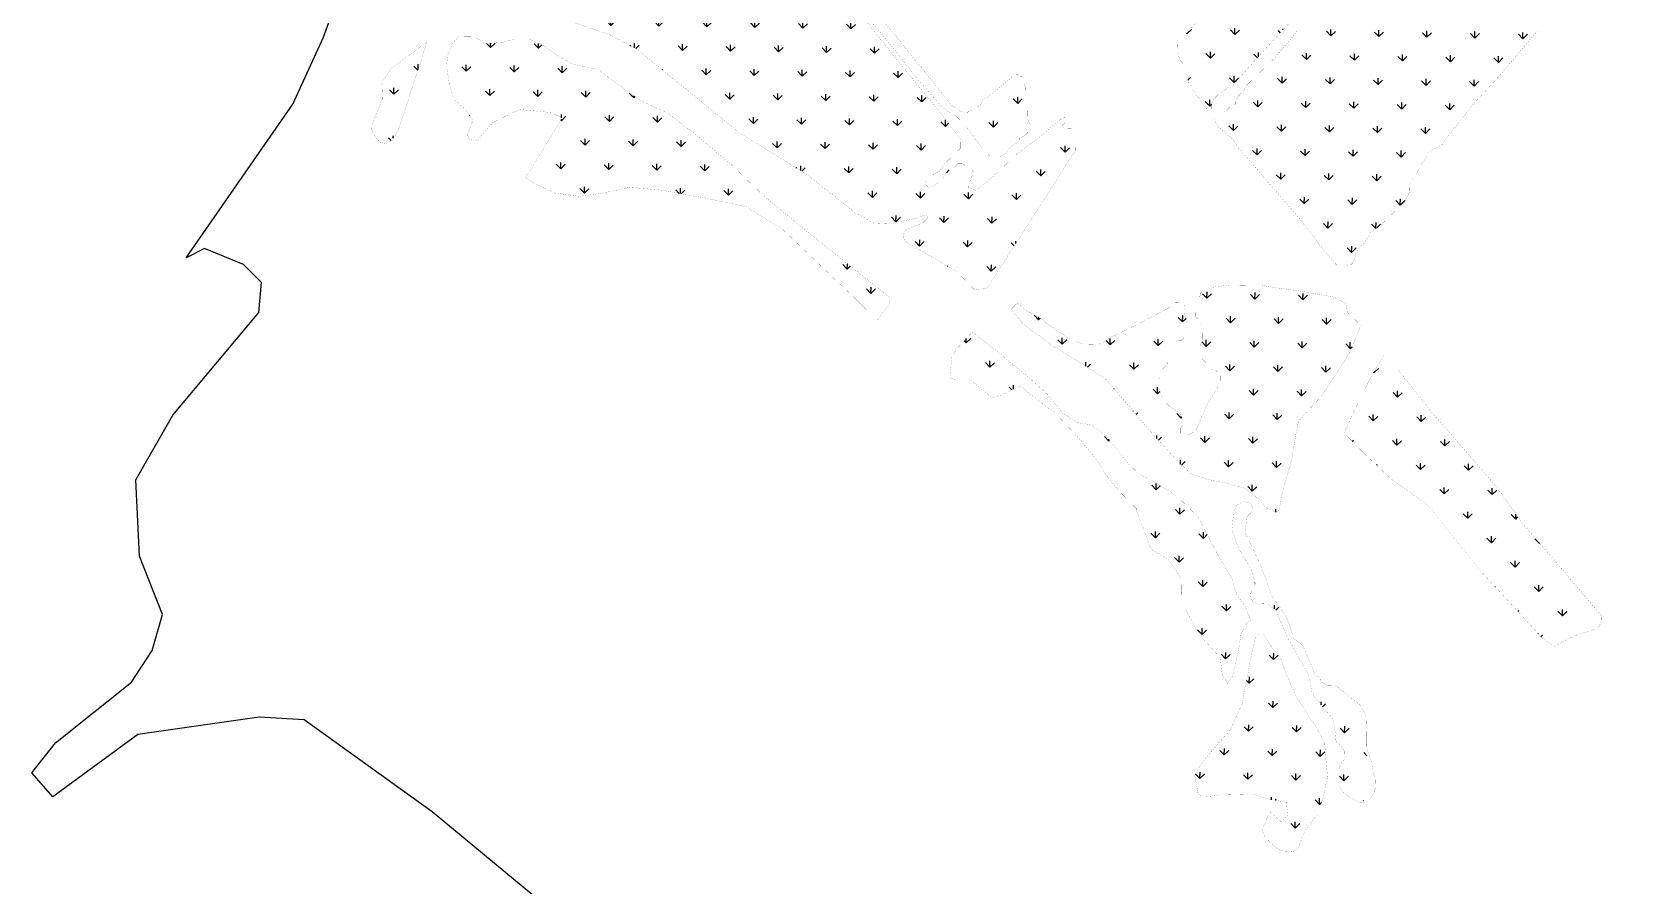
# Model space of a CAD drawing. Header units: metres. Extents: x 266580 to 276210, y 2111090 to 2136109.
# Drawn here: x 268683 to 271065, y 2117250 to 2118526 of the extents above; entities that cross this region are included whole.
import ezdxf

# ---------------------------------------------------------------- set-up
doc = ezdxf.new("R2010")
doc.units = ezdxf.units.M
doc.layers.add('MANGROOVES', color=112, linetype='Continuous')
doc.layers.add('village', color=3, linetype='Continuous')

msp = doc.modelspace()

# ---------------------------------------------------------------- hatches: boundary and pattern name
at = {"layer": 'MANGROOVES'}
h = msp.add_hatch(dxfattribs=at)
h.set_pattern_fill('GRASS', color=256, scale=2, angle=-0.837602)
h.paths.add_polyline_path([(270640.6, 2118173.3), (270640.6, 2118177.3), (270636.6, 2118177.3), (270632.7, 2118181.4), (270609.2, 2118209.6), (270581.9, 2118245.8), (270519.2, 2118318.4), (270487.9, 2118354.7), (270480.1, 2118366.8), (270460.4, 2118383), (270452.7, 2118395.1), (270452.7, 2118399.1), (270452.8, 2118403), (270452.8, 2118407), (270456.8, 2118407), (270460.8, 2118406.9), (270464.8, 2118406.9), (270468.8, 2118406.8), (270476.8, 2118414.6), (270484.9, 2118418.5), (270484.9, 2118422.5), (270489, 2118430.4), (270497.1, 2118438.2), (270501.2, 2118446.1), (270509.3, 2118454), (270541.6, 2118485.4), (270561.8, 2118509), (270578.1, 2118528.7), (270594.2, 2118544.4), (270618.5, 2118571.9), (270630.6, 2118579.7), (270646.7, 2118595.4), (270658.9, 2118611.1), (270675.1, 2118630.8), (270695.3, 2118646.4), (270719.5, 2118670), (270727.7, 2118685.8), (270731.7, 2118689.7), (270735.8, 2118693.6), (270747.9, 2118709.4), (270756.1, 2118721.2), (270764.2, 2118729), (270768.1, 2118729), (270772.1, 2118728.9), (270780.1, 2118728.8), (270787.9, 2118720.7), (270811.5, 2118700.5), (270839, 2118676.2), (270858.7, 2118656), (270870.4, 2118639.9), (270874.3, 2118639.8), (270878.3, 2118639.8), (270882.4, 2118643.7), (270882.4, 2118645.7), (270882.4, 2118647.7), (270886.5, 2118651.6), (270886.6, 2118659.6), (270882.7, 2118663.6), (270874.8, 2118667.7), (270831.5, 2118704.2), (270804, 2118728.5), (270788.2, 2118740.6), (270784.3, 2118744.7), (270784.4, 2118748.7), (270784.4, 2118752.6), (270784.5, 2118756.6), (270784.5, 2118760.6), (270784.6, 2118764.6), (270788.6, 2118768.5), (270784.7, 2118772.6), (270780.6, 2118764.6), (270776.6, 2118764.7), (270772.6, 2118764.8), (270768.7, 2118768.8), (270764.7, 2118768.9), (270760.8, 2118772.9), (270752.9, 2118773), (270748.9, 2118773.1), (270744.8, 2118769.2), (270740.7, 2118761.3), (270740.6, 2118753.3), (270744.2, 2118729.3), (270740.2, 2118725.4), (270732.1, 2118717.6), (270716, 2118701.9), (270707.8, 2118690), (270691.6, 2118670.4), (270691.5, 2118662.4), (270687.5, 2118662.5), (270683.4, 2118654.6), (270643.1, 2118619.3), (270606.7, 2118584), (270566.3, 2118540.8), (270533.9, 2118505.4), (270505.6, 2118474), (270477.2, 2118442.5), (270473.3, 2118442.6), (270461.2, 2118434.8), (270457.2, 2118430.9), (270453.1, 2118426.9), (270449, 2118419), (270449, 2118415), (270448.9, 2118411.1), (270444.9, 2118411.1), (270441, 2118411.2), (270433.2, 2118423.2), (270421.5, 2118439.3), (270417.6, 2118447.4), (270413.7, 2118451.4), (270413.7, 2118455.4), (270417.8, 2118463.3), (270417.9, 2118467.3), (270406.1, 2118479.4), (270402.2, 2118483.4), (270398.4, 2118495.4), (270398.4, 2118499.4), (270398.5, 2118503.4), (270398.6, 2118507.4), (270402.6, 2118511.3), (270406.6, 2118515.2), (270410.7, 2118519.2), (270410.7, 2118523.1), (270439.1, 2118554.6), (270447.1, 2118562.4), (270455.3, 2118574.3), (270455.3, 2118578.2), (270455.5, 2118586.2), (270459.6, 2118594.1), (270459.7, 2118602.1), (270459.7, 2118606.1), (270463.8, 2118610), (270479.8, 2118617.7), (270483.8, 2118621.6), (270483.9, 2118625.6), (270484.1, 2118637.6), (270480.3, 2118649.6), (270476.5, 2118661.6), (270472.5, 2118665.6), (270464.6, 2118665.7), (270440.8, 2118670.1), (270428.8, 2118666.2), (270388.7, 2118646.9), (270380.6, 2118643.1), (270360.5, 2118627.4), (270356.4, 2118619.5), (270336, 2118584), (270335.9, 2118580), (270331.9, 2118576.1), (270327.9, 2118576.1), (270323.9, 2118576.2), (270320, 2118580.2), (270312.1, 2118584.3), (270304.2, 2118588.4), (270296.4, 2118600.5), (270288.5, 2118608.6), (270280.6, 2118612.7), (270257.1, 2118636.9), (270210.1, 2118693.3), (270116.2, 2118806.2), (270053.7, 2118886.8), (270041.9, 2118898.9), (270037.9, 2118899), (270033.9, 2118895), (270038, 2118902.9), (270034.1, 2118911), (270022.4, 2118923.1), (269998.9, 2118955.3), (269955.9, 2119003.7), (269936.3, 2119027.9), (269912.8, 2119056.1), (269904.9, 2119060.2), (269897, 2119060.3), (269893, 2119060.4), (269876.9, 2119052.7), (269828.5, 2119009.6), (269804.4, 2118994), (269796.4, 2118990.1), (269792.3, 2118982.2), (269792.2, 2118974.2), (269792, 2118966.3), (269796, 2118962.2), (269799.9, 2118958.2), (269807.7, 2118950.1), (269819.5, 2118938), (269823.4, 2118930), (269827.3, 2118925.9), (269831.3, 2118925.9), (269835.3, 2118929.8), (269839.4, 2118933.7), (269843.3, 2118933.7), (269855.5, 2118949.4), (269863.5, 2118949.3), (269871.4, 2118949.2), (269875.5, 2118953.1), (269875.5, 2118957.1), (269871.6, 2118961.1), (269863.6, 2118961.3), (269859.7, 2118961.3), (269855.6, 2118957.4), (269851.6, 2118957.4), (269843.7, 2118957.6), (269839.6, 2118953.6), (269835.7, 2118953.7), (269831.7, 2118953.8), (269827.7, 2118953.8), (269823.8, 2118957.9), (269815.9, 2118962), (269812, 2118966), (269812, 2118970), (269808, 2118970), (269808.1, 2118974), (269812.1, 2118977.9), (269824.2, 2118985.7), (269836.3, 2118997.5), (269844.4, 2119005.3), (269868.6, 2119028.9), (269884.8, 2119044.6), (269892.8, 2119048.4), (269896.8, 2119048.4), (269900.8, 2119052.3), (269904.7, 2119048.3), (269908.7, 2119048.2), (269912.6, 2119044.2), (269924.5, 2119036), (269932.3, 2119024), (269944, 2119011.9), (269944, 2119007.9), (269943.9, 2119003.9), (269927.8, 2118988.2), (269903.6, 2118968.6), (269875.3, 2118941.2), (269851.1, 2118921.6), (269839.1, 2118913.8), (269826.9, 2118902.1), (269814.8, 2118890.3), (269806.7, 2118882.4), (269802.7, 2118878.5), (269798.7, 2118878.6), (269794.7, 2118874.6), (269790.7, 2118874.7), (269786.7, 2118874.8), (269782.7, 2118870.8), (269782.6, 2118866.9), (269782.6, 2118862.9), (269778.5, 2118859), (269750.4, 2118839.5), (269742.3, 2118831.6), (269734.3, 2118827.7), (269734.2, 2118823.8), (269738.1, 2118815.7), (269753.7, 2118795.6), (269820.2, 2118711), (269890.6, 2118626.3), (269949.3, 2118553.8), (270007.9, 2118481.2), (270047.1, 2118432.9), (270058.8, 2118416.8), (270066.7, 2118412.7), (270070.6, 2118408.6), (270078.5, 2118404.5), (270082.5, 2118404.5), (270086.5, 2118408.4), (270090.5, 2118408.3), (270094.5, 2118412.3), (270102.6, 2118416.1), (270106.7, 2118424), (270122.8, 2118435.7), (270151, 2118459.2), (270155, 2118463.2), (270159, 2118463.1), (270162.9, 2118459.1), (270166.9, 2118459), (270166.8, 2118451), (270170.6, 2118443), (270170.6, 2118439), (270174.5, 2118435), (270174.3, 2118423), (270174.3, 2118419.1), (270174.2, 2118411.1), (270174.1, 2118407.1), (270174, 2118399.2), (270173.9, 2118395.2), (270177.8, 2118387.2), (270177.7, 2118383.2), (270173.7, 2118379.2), (270173.6, 2118375.3), (270169.6, 2118371.3), (270161.6, 2118367.5), (270161.5, 2118363.5), (270145.4, 2118351.8), (270145.4, 2118347.8), (270133.3, 2118340), (270129.3, 2118340.1), (270125.3, 2118340.1), (270117.4, 2118340.2), (270113.5, 2118344.3), (270105.6, 2118352.4), (270082.2, 2118384.6), (270074.3, 2118392.6), (270070.4, 2118396.7), (270066.5, 2118400.7), (270058.6, 2118404.8), (270046.8, 2118413), (270007.6, 2118457.3), (269976.3, 2118497.6), (269952.8, 2118525.8), (269902, 2118586.3), (269866.8, 2118630.7), (269816, 2118695.1), (269772.9, 2118743.5), (269745.5, 2118779.8), (269725.9, 2118800), (269722, 2118808), (269722.1, 2118812), (269722.2, 2118816), (269722.2, 2118819.9), (269718.2, 2118820), (269710.3, 2118824.1), (269702.5, 2118832.2), (269683, 2118860.3), (269674.9, 2118852.5), (269678.9, 2118852.4), (269694.5, 2118832.3), (269698.4, 2118824.3), (269706.2, 2118816.2), (269714, 2118800.2), (269749.2, 2118759.8), (269780.5, 2118719.5), (269827.5, 2118667.1), (269878.4, 2118606.6), (269929.3, 2118546.1), (269964.4, 2118501.8), (270003.6, 2118453.4), (270046.6, 2118401), (270062.2, 2118380.9), (270073.9, 2118364.8), (270073.8, 2118356.8), (270073.8, 2118352.8), (270069.7, 2118348.9), (270065.7, 2118345), (270049.5, 2118329.3), (270041.4, 2118317.5), (270033.4, 2118313.6), (270025.3, 2118305.7), (270021.2, 2118301.8), (270021.2, 2118297.8), (270025.1, 2118293.8), (270029.1, 2118293.7), (270041.2, 2118301.5), (270045.2, 2118305.5), (270053.3, 2118317.3), (270057.4, 2118321.2), (270065.4, 2118325.1), (270069.4, 2118329), (270077.4, 2118328.9), (270081.3, 2118324.8), (270085.3, 2118324.8), (270089.2, 2118320.7), (270093.1, 2118316.7), (270093.1, 2118312.7), (270089, 2118308.8), (270089, 2118304.8), (270084.9, 2118300.9), (270084.8, 2118292.9), (270088.8, 2118292.9), (270096.7, 2118288.8), (270100.8, 2118292.7), (270129, 2118316.2), (270157.2, 2118343.6), (270189.4, 2118367.1), (270221.7, 2118394.5), (270225.7, 2118398.4), (270229.7, 2118398.3), (270229.7, 2118394.4), (270229.6, 2118390.4), (270225.6, 2118386.5), (270229.5, 2118386.4), (270233.5, 2118382.4), (270237.5, 2118382.3), (270241.4, 2118382.2), (270245.4, 2118382.2), (270249.3, 2118378.1), (270249.3, 2118374.2), (270249.2, 2118370.2), (270249.1, 2118362.2), (270245.1, 2118358.3), (270245, 2118354.3), (270244.9, 2118350.3), (270244.9, 2118348.3), (270113.6, 2118143.7), (270094.6, 2118140.1), (270068, 2118167.6), (270032.5, 2118188.6), (269989.5, 2118213.5), (269987.7, 2118222.5), (269990.8, 2118229.5), (270003.6, 2118235.2), (270016.3, 2118240.2), (270024.6, 2118248.4), (270021.7, 2118253.1), (270009.4, 2118248.1), (269994.5, 2118244.5), (269980.5, 2118242.7), (269968.6, 2118238.9), (269943.8, 2118240.1), (269916.7, 2118255.1), (269842.2, 2118313.9), (269744.3, 2118374.1), (269588.7, 2118500.6), (269544.9, 2118523.6), (269473.5, 2118546.8), (269433.4, 2118590.7), (269421.6, 2118631.3), (269401, 2118666.9), (269358.8, 2118705.5), (269320.3, 2118723), (269277.6, 2118727), (269244.8, 2118711.9), (269228.9, 2118690.4), (269214.9, 2118663.5), (269194, 2118657.7), (269195, 2118692.4), (269217.7, 2118735.2), (269242.8, 2118777.2), (269264.7, 2118803.5), (269301.4, 2118830), (269333.9, 2118869.9), (269357.2, 2118893.3), (269380.7, 2118914), (269408.5, 2118950.1), (269420.4, 2118969.6), (269435.9, 2118985.2), (269464.3, 2119012.1), (269492.3, 2119044.2), (269555.3, 2119093.8), (269608.6, 2119122.2), (269634.8, 2119134.1), (269739.3, 2119170.2), (269781, 2119167.5), (269826.7, 2119163.8), (269851.4, 2119176.2), (269882.8, 2119180), (269906.8, 2119172), (269947.8, 2119173.9), (269979.3, 2119182.8), (270014.8, 2119206.4), (270032.2, 2119234.9), (270057.9, 2119256.1), (270091.2, 2119279.3), (270127.1, 2119299.5), (270152.9, 2119300.4), (270176.5, 2119292.8), (270186.8, 2119276.2), (270193.3, 2119258.3), (270202.8, 2119239.1), (270228.7, 2119212.9), (270241.4, 2119186.1), (270250.6, 2119152.9), (270256, 2119113.1), (270279.2, 2119051), (270289.5, 2119034.4), (270298.4, 2119033.8), (270299.4, 2119047.8), (270295.9, 2119063.1), (270283.9, 2119082.7), (270274.2, 2119112.4), (270265.3, 2119143.4), (270261.9, 2119171), (270238.4, 2119219.6), (270210.8, 2119264.9), (270190.1, 2119297.7), (270156.9, 2119315.1), (270117.5, 2119312.7), (270093.3, 2119303.4), (270070.7, 2119290.6), (270035.3, 2119261.4), (270001.1, 2119240), (269941.9, 2119201), (269908.4, 2119195.6), (269867.1, 2119208.5), (269837.6, 2119217.4), (269799.1, 2119215.4), (269759.2, 2119211.7), (269737.1, 2119199.4), (269712.3, 2119185.4), (269697.1, 2119188.5), (269687.9, 2119207.7), (269694.3, 2119232.5), (269696.2, 2119236.4), (269703.8, 2119243.2), (269723.7, 2119259.3), (269749.5, 2119276.6), (269777.8, 2119297.6), (269817.4, 2119315.8), (269864.3, 2119328.4), (269907, 2119348.1), (269953.4, 2119378.4), (269995.4, 2119430.6), (270014.3, 2119466.7), (270039.4, 2119504.2), (270049.1, 2119519.8), (270082.5, 2119546.7), (270104, 2119597.5), (270114.1, 2119609.1), (270137.1, 2119641.9), (270161.3, 2119669.9), (270188.4, 2119687.9), (270215.9, 2119712.1), (270236.6, 2119738.3), (270255.5, 2119769.2), (270272.6, 2119785.9), (270298.1, 2119803), (270334.8, 2119817), (270360.8, 2119821.6), (270395.5, 2119822.9), (270471, 2119804.5), (270512.9, 2119788.1), (270532.4, 2119775.1), (270550.6, 2119752.9), (270563.8, 2119730.7), (270577.3, 2119718.2), (270598.2, 2119711.4), (270616.9, 2119697.9), (270636.5, 2119680.9), (270653, 2119638.5), (270662.4, 2119594.9), (270673.2, 2119516.6), (270685.4, 2119483.5), (270688.9, 2119452.3), (270694.1, 2119418.9), (270703.6, 2119373), (270700.4, 2119337), (270700.2, 2119292.7), (270707.7, 2119267.1), (270714.9, 2119214.2), (270714.9, 2119187.9), (270721.4, 2119122.8), (270727, 2119083.2), (270764.5, 2118971.5), (270784.9, 2118926.4), (270820.8, 2118860.5), (270856.7, 2118817.7), (270899.2, 2118785.9), (270933.9, 2118756.9), (270971.8, 2118737), (270985.9, 2118731.3), (271031.7, 2118723.1), (271061.7, 2118716.2), (271065.1, 2118695.7), (271043.8, 2118678.6), (271015, 2118654.9), (270985.3, 2118632.4), (270972.1, 2118622.5), (270969.7, 2118622.5), (270965.6, 2118618.6), (270961.6, 2118618.6), (270961.6, 2118614.6), (270961.2, 2118614.3), (270956.5, 2118610.7), (270953.6, 2118610.8), (270949.5, 2118606.9), (270945.5, 2118602.9), (270941.5, 2118603), (270941.4, 2118599.4), (270934.3, 2118594), (270941.3, 2118587.1), (270941.2, 2118583.1), (270945.1, 2118575.1), (270947, 2118573), (270956.8, 2118558.6), (270956.7, 2118555), (270936.4, 2118527.4), (270879.7, 2118460.5), (270843.3, 2118421.2), (270802.7, 2118370.1), (270794.6, 2118358.2), (270774.5, 2118346.6), (270770.4, 2118338.7), (270762.3, 2118326.8), (270754.1, 2118311), (270750, 2118307.1), (270745.9, 2118299.2), (270745.9, 2118295.2), (270745.7, 2118287.3), (270741.7, 2118279.3), (270737.6, 2118271.4), (270705.2, 2118240.1), (270685.1, 2118224.4), (270685, 2118220.4), (270664.8, 2118196.8), (270664.7, 2118192.9), (270660.6, 2118181), (270656.5, 2118177), (270652.6, 2118177.1), (270648.5, 2118173.2)])
h = msp.add_hatch(dxfattribs=at)
h.set_pattern_fill('GRASS', color=256, scale=2, angle=-0.837602)
h.paths.add_polyline_path([(269222.1, 2118364.5), (269219.1, 2118362.5), (269211.5, 2118359.8), (269209.3, 2118360.1), (269205, 2118361), (269201.5, 2118364.6), (269194.4, 2118373.7), (269192.2, 2118379.8), (269192.5, 2118386.4), (269198.4, 2118402.8), (269208.3, 2118426.1), (269207.3, 2118448.4), (269208.9, 2118453.4), (269220.7, 2118471.4), (269274.9, 2118511.2), (269232.1, 2118379.6), (269225.9, 2118369.7)])
h = msp.add_hatch(dxfattribs=at)
h.set_pattern_fill('GRASS', color=256, scale=2, angle=-0.837602)
h.paths.add_polyline_path([(269950.2, 2118096.2), (269947.7, 2118095.3), (269916.4, 2118126.9), (269865.2, 2118175.6), (269807.5, 2118230.6), (269753.2, 2118264.6), (269687.9, 2118278.5), (269624.3, 2118289.8), (269579.1, 2118293.9), (269532.6, 2118284.3), (269502.9, 2118280.4), (269466.2, 2118285.3), (269436.9, 2118299.1), (269422.8, 2118308.6), (269446.5, 2118347.2), (269477.1, 2118397.4), (269461.3, 2118405.6), (269413.6, 2118410.3), (269373.5, 2118390.9), (269350.1, 2118363.3), (269338.3, 2118365.4), (269335.3, 2118372.4), (269343.4, 2118394), (269332.7, 2118409.9), (269314.5, 2118425.9), (269307.8, 2118452.2), (269304.1, 2118475.8), (269305.9, 2118491.6), (269312.6, 2118508.4), (269321.6, 2118519.1), (269344.9, 2118518.8), (269363.8, 2118509), (269387.7, 2118510.5), (269407.3, 2118515.8), (269427.9, 2118515.5), (269449.5, 2118505.6), (269472.6, 2118489.2), (269493.6, 2118477.9), (269531.3, 2118470.1), (269565, 2118444.4), (269596, 2118422.8), (269635.1, 2118404.8), (269673.5, 2118375.6), (269730.8, 2118327.3), (269779.1, 2118280.8), (269844.1, 2118227.2), (269880.6, 2118198.3), (269928, 2118160.4), (269967, 2118129.4), (269967.5, 2118126.4), (269966.1, 2118118.3), (269955.3, 2118104.3)])
h = msp.add_hatch(dxfattribs=at)
h.set_pattern_fill('GRASS', color=256, scale=2, angle=-0.837602)
h.paths.add_polyline_path([(270545.8, 2117808), (270528.9, 2117815.5), (270519.5, 2117828), (270498.2, 2117843.9), (270472.1, 2117851.1), (270441.5, 2117857.5), (270417.7, 2117866.1), (270399.6, 2117882.5), (270356.7, 2117929.8), (270290.4, 2118007.5), (270256.8, 2118029), (270212.7, 2118055.8), (270166.8, 2118089.5), (270149.7, 2118112.2), (270158, 2118120.6), (270173.7, 2118108.4), (270189.5, 2118100.2), (270217.1, 2118079.9), (270236.8, 2118067.7), (270240.8, 2118063.6), (270244.7, 2118063.6), (270256.6, 2118059.4), (270260.6, 2118059.4), (270268.6, 2118059.3), (270276.5, 2118059.1), (270280.5, 2118059.1), (270288.5, 2118062.9), (270300.6, 2118070.7), (270332.7, 2118086.2), (270384.8, 2118113.3), (270388.9, 2118117.2), (270392.9, 2118121.2), (270396.9, 2118121.1), (270400.9, 2118121), (270404.9, 2118121), (270408.8, 2118116.9), (270408.7, 2118113), (270408.6, 2118105), (270412.4, 2118093), (270412.3, 2118085), (270412.2, 2118081.1), (270412.1, 2118073.1), (270408.1, 2118069.2), (270404, 2118065.2), (270400.1, 2118065.3), (270392, 2118061.4), (270388, 2118057.5), (270384, 2118053.6), (270383.8, 2118045.6), (270383.7, 2118037.7), (270383.7, 2118033.7), (270383.6, 2118029.7), (270379.6, 2118025.8), (270375.5, 2118021.8), (270375.5, 2118017.9), (270371.4, 2118013.9), (270371.4, 2118010), (270367.3, 2118002.1), (270367.2, 2117998.1), (270371.1, 2117990.1), (270374.9, 2117978), (270382.7, 2117970), (270386.7, 2117965.9), (270398.5, 2117957.8), (270402.4, 2117953.8), (270406.3, 2117945.7), (270406.2, 2117937.8), (270402.1, 2117933.8), (270402, 2117925.9), (270398, 2117922), (270401.9, 2117921.9), (270409.9, 2117921.8), (270417.9, 2117925.6), (270425.9, 2117929.5), (270430.1, 2117941.4), (270442.5, 2117969.1), (270454.7, 2117988.8), (270458.8, 2117996.7), (270458.8, 2118000.7), (270462.9, 2118004.6), (270462.9, 2118008.6), (270463, 2118012.6), (270459.1, 2118016.6), (270455.2, 2118020.7), (270451.2, 2118020.7), (270435.5, 2118036.9), (270431.6, 2118040.9), (270431.6, 2118044.9), (270431.7, 2118052.9), (270431.8, 2118056.9), (270435.9, 2118064.8), (270436, 2118072.7), (270436.1, 2118080.7), (270436.2, 2118084.7), (270432.3, 2118088.7), (270428.4, 2118096.7), (270424.5, 2118100.8), (270424.6, 2118108.7), (270424.6, 2118112.7), (270424.7, 2118116.7), (270428.7, 2118120.6), (270428.8, 2118124.6), (270428.9, 2118128.6), (270432.9, 2118132.5), (270433, 2118136.5), (270437, 2118140.4), (270441, 2118144.4), (270449, 2118144.2), (270476.9, 2118147.8), (270496.8, 2118147.5), (270524.7, 2118147.1), (270552.5, 2118142.7), (270584.3, 2118138.3), (270632, 2118129.6), (270647.8, 2118121.4), (270650.6, 2118119.5), (270652.2, 2118106.9), (270672.3, 2118087.6), (270655.4, 2118046), (270614, 2117981.8), (270590.6, 2117957.1), (270579, 2117943.5), (270575.3, 2117925.3), (270569.1, 2117886.8), (270555.6, 2117840), (270552.5, 2117822.9), (270549.6, 2117810.2)])
h = msp.add_hatch(dxfattribs=at)
h.set_pattern_fill('GRASS', color=256, scale=2, angle=-0.837602)
h.paths.add_polyline_path([(270473.2, 2117551.6), (270469.7, 2117557.9), (270465, 2117564.8), (270462.1, 2117590.5), (270438.3, 2117616.2), (270425, 2117635.2), (270412.3, 2117658.3), (270403.7, 2117675.4), (270403.4, 2117709.7), (270383.7, 2117738.3), (270361.4, 2117750.8), (270356.9, 2117756.6), (270349.1, 2117778.2), (270335.1, 2117814.6), (270309.4, 2117841), (270290.7, 2117864), (270276.1, 2117888), (270244.5, 2117925.3), (270215.5, 2117955.4), (270162.5, 2117996.4), (270132.9, 2117982.6), (270120.7, 2117979.5), (270120.3, 2117979.7), (270113.9, 2117985), (270087.2, 2118006.5), (270065.7, 2118006.8), (270060.1, 2118007.6), (270058.8, 2118009.5), (270057.8, 2118015.8), (270060.4, 2118039.3), (270066.6, 2118051.3), (270091.1, 2118077.3), (270122.7, 2118052.8), (270177.3, 2118007.9), (270203.3, 2117984.3), (270227, 2117955), (270249.1, 2117941.7), (270269.6, 2117938.7), (270290.8, 2117922.8), (270326.3, 2117878.5), (270339.9, 2117865.4), (270361.2, 2117854.4), (270395.2, 2117833.4), (270428.7, 2117801.2), (270460.4, 2117740.5), (270478.7, 2117710.6), (270487.3, 2117682.8), (270499.1, 2117668.8), (270507.4, 2117645.6), (270501.4, 2117641.7), (270493.2, 2117625.9), (270488.8, 2117598), (270480.3, 2117562.3)])
h = msp.add_hatch(dxfattribs=at)
h.set_pattern_fill('GRASS', color=256, scale=2, angle=-0.837602)
h.paths.add_polyline_path([(270852, 2117719.6), (270772.9, 2117818.4), (270717.2, 2117858.2), (270677.3, 2117895.8), (270647.4, 2117926.5), (270657.2, 2117948), (270669.2, 2117973.3), (270686.5, 2118008), (270706.7, 2118042.3), (270727, 2118022.1), (270773, 2117964.2), (270822.5, 2117907.1), (270874.9, 2117846.7), (270914.5, 2117790.9), (270962.2, 2117736.3), (271015.2, 2117673.5), (271032.4, 2117653.6), (271033.2, 2117651.4), (271033.1, 2117647), (271030.8, 2117640.9), (271028.8, 2117637), (271026.2, 2117635.1), (271014.9, 2117629.8), (270998.2, 2117625.7), (270981.6, 2117617.9), (270964.2, 2117608.1), (270961.4, 2117607.4), (270945.2, 2117618.6), (270923.2, 2117642.6)])
h = msp.add_hatch(dxfattribs=at)
h.set_pattern_fill('GRASS', color=256, scale=2, angle=-0.837602)
h.paths.add_polyline_path([(270633.6, 2117483.5), (270635.3, 2117465.2), (270642.8, 2117458.6), (270648, 2117450.3), (270648.2, 2117438.5), (270642.1, 2117431.5), (270639.8, 2117424.4), (270639.9, 2117411.5), (270639.9, 2117397.9), (270648, 2117387.4), (270668.6, 2117374.2), (270674, 2117373.7), (270676.7, 2117376.3), (270680.7, 2117380.2), (270684.8, 2117384.1), (270688.9, 2117392), (270693, 2117399.9), (270693.1, 2117407.9), (270693.8, 2117408.6), (270693.8, 2117409.6), (270690.7, 2117420.1), (270690.1, 2117423.4), (270689.3, 2117423.9), (270685.3, 2117423.9), (270677.4, 2117428), (270673.5, 2117432.1), (270677.6, 2117440), (270681.7, 2117443.9), (270681.7, 2117447.9), (270678, 2117463.8), (270678, 2117467.8), (270678.1, 2117471.8), (270678.1, 2117475.8), (270678.3, 2117483.8), (270680.6, 2117488.3), (270680.2, 2117500.4), (270676.4, 2117510.7), (270670.8, 2117520.2), (270655.5, 2117532.1), (270639.5, 2117545), (270635.4, 2117548.1), (270623.5, 2117548.3), (270615.5, 2117552.4), (270611.6, 2117556.4), (270611.7, 2117560.4), (270605, 2117563.4), (270592.2, 2117593.5), (270587.3, 2117604.3), (270584.5, 2117608.6), (270583.5, 2117610.6), (270571.8, 2117619.4), (270562.3, 2117648.4), (270554.7, 2117660.9), (270539.9, 2117680.9), (270537.1, 2117688.9), (270533.9, 2117689), (270526, 2117689.1), (270526.1, 2117697.1), (270530.1, 2117701), (270530.2, 2117705), (270530.2, 2117708.2), (270525.1, 2117721.5), (270520.6, 2117732.4), (270511, 2117753), (270503.2, 2117769.1), (270499.4, 2117777.1), (270499.4, 2117781.1), (270499.5, 2117789), (270499.6, 2117793), (270499.7, 2117801), (270501.7, 2117801), (270512.3, 2117811.3), (270507.2, 2117821), (270496.1, 2117824.4), (270486.5, 2117817.7), (270482.3, 2117808.6), (270479.5, 2117781.7), (270490.5, 2117751.7), (270499.9, 2117736.9), (270510.6, 2117717.6), (270514.3, 2117700.3), (270507.9, 2117687.1), (270507.3, 2117681.2), (270511.1, 2117673.2), (270519, 2117671.7), (270531.6, 2117671.2), (270545, 2117662), (270562, 2117622), (270576, 2117596.7), (270593.3, 2117566.5), (270596.8, 2117554), (270598.6, 2117541.3), (270602.7, 2117532.5), (270620.4, 2117510.8), (270630.4, 2117499.6)])
h = msp.add_hatch(dxfattribs=at)
h.set_pattern_fill('GRASS', color=256, scale=2, angle=-0.837602)
h.paths.add_polyline_path([(270618.5, 2117462.2), (270606.8, 2117484.3), (270575.5, 2117532.4), (270563, 2117560.9), (270552.2, 2117589.7), (270534.3, 2117613), (270526.7, 2117625.7), (270519.1, 2117625.8), (270514.5, 2117620.8), (270507, 2117586.1), (270502.4, 2117560.6), (270498.5, 2117543.8), (270495.1, 2117522), (270476.6, 2117481.7), (270460.5, 2117463.7), (270439.2, 2117438.6), (270438.2, 2117437.4), (270423.9, 2117415.4), (270428.9, 2117386.2), (270433.9, 2117383.2), (270441.9, 2117382.8), (270453.7, 2117383.8), (270463.2, 2117385.4), (270509.6, 2117386.7), (270537.3, 2117378.3), (270561.1, 2117374.2), (270563, 2117355.9), (270553.6, 2117344.7), (270536.6, 2117359.9), (270529.7, 2117345.5), (270524.7, 2117331.9), (270528.7, 2117323), (270538.8, 2117312.1), (270547.7, 2117305), (270554.7, 2117302.1), (270559.9, 2117300.6), (270569, 2117300), (270570.5, 2117300.2), (270574.1, 2117301.9), (270575.6, 2117302.9), (270578.8, 2117307.2), (270589.5, 2117332.6), (270607.2, 2117354.4), (270615.9, 2117380.6), (270622.6, 2117412.5), (270619.7, 2117443.1)])

# ---------------------------------------------------------------- linework, layer by layer
at = {"layer": 'MANGROOVES', "const_width": 0.134, "flags": 128}
for points in [[(269902, 2118586.3), (269952.8, 2118525.8), (269976.3, 2118497.6), (270007.6, 2118457.3), (270046.8, 2118413), (270058.6, 2118404.8), (270066.5, 2118400.7), (270070.4, 2118396.7), (270074.3, 2118392.6), (270082.2, 2118384.6), (270105.6, 2118352.4), (270113.5, 2118344.3), (270117.4, 2118340.2), (270125.3, 2118340.1), (270129.3, 2118340.1), (270133.3, 2118340), (270145.4, 2118347.8), (270145.4, 2118351.8), (270161.5, 2118363.5), (270161.6, 2118367.5), (270169.6, 2118371.3), (270173.6, 2118375.3), (270173.7, 2118379.2), (270177.7, 2118383.2), (270177.8, 2118387.2), (270173.9, 2118395.2), (270174, 2118399.2), (270174.1, 2118407.1), (270174.2, 2118411.1), (270174.3, 2118419.1), (270174.3, 2118423), (270174.5, 2118435), (270170.6, 2118439), (270170.6, 2118443), (270166.8, 2118451), (270166.9, 2118459), (270162.9, 2118459.1), (270159, 2118463.1), (270155, 2118463.2), (270151, 2118459.2), (270122.8, 2118435.7), (270106.7, 2118424), (270102.6, 2118416.1), (270094.5, 2118412.3), (270090.5, 2118408.3), (270086.5, 2118408.4), (270082.5, 2118404.5), (270078.5, 2118404.5), (270070.6, 2118408.6), (270066.7, 2118412.7), (270058.8, 2118416.8), (270047.1, 2118432.9), (270007.9, 2118481.2), (269949.3, 2118553.8)], [(269949.3, 2118553.8), (270007.9, 2118481.2), (270047.1, 2118432.9), (270058.8, 2118416.8), (270066.7, 2118412.7), (270070.6, 2118408.6), (270078.5, 2118404.5), (270082.5, 2118404.5), (270086.5, 2118408.4), (270090.5, 2118408.3), (270094.5, 2118412.3), (270102.6, 2118416.1), (270106.7, 2118424), (270122.8, 2118435.7), (270151, 2118459.2), (270155, 2118463.2), (270159, 2118463.1), (270162.9, 2118459.1), (270166.9, 2118459), (270166.8, 2118451), (270170.6, 2118443), (270170.6, 2118439), (270174.5, 2118435), (270174.3, 2118423), (270174.3, 2118419.1), (270174.2, 2118411.1), (270174.1, 2118407.1), (270174, 2118399.2), (270173.9, 2118395.2), (270177.8, 2118387.2), (270177.7, 2118383.2), (270173.7, 2118379.2), (270173.6, 2118375.3), (270169.6, 2118371.3), (270161.6, 2118367.5), (270161.5, 2118363.5), (270145.4, 2118351.8), (270145.4, 2118347.8), (270133.3, 2118340), (270129.3, 2118340.1), (270125.3, 2118340.1), (270117.4, 2118340.2), (270113.5, 2118344.3), (270105.6, 2118352.4), (270082.2, 2118384.6), (270074.3, 2118392.6), (270070.4, 2118396.7), (270066.5, 2118400.7), (270058.6, 2118404.8), (270046.8, 2118413), (270007.6, 2118457.3), (269976.3, 2118497.6), (269952.8, 2118525.8), (269902, 2118586.3)], [(270439.1, 2118554.6), (270410.7, 2118523.1), (270410.7, 2118519.2), (270406.6, 2118515.2), (270402.6, 2118511.3), (270398.6, 2118507.4), (270398.5, 2118503.4), (270398.4, 2118499.4), (270398.4, 2118495.4), (270402.2, 2118483.4), (270406.1, 2118479.4), (270417.9, 2118467.3), (270417.8, 2118463.3), (270413.7, 2118455.4), (270413.7, 2118451.4), (270417.6, 2118447.4), (270421.5, 2118439.3), (270433.2, 2118423.2), (270441, 2118411.2), (270444.9, 2118411.1), (270448.9, 2118411.1), (270449, 2118415), (270449, 2118419), (270453.1, 2118426.9), (270457.2, 2118430.9), (270461.2, 2118434.8), (270473.3, 2118442.6), (270477.2, 2118442.5), (270505.6, 2118474), (270533.9, 2118505.4), (270566.3, 2118540.8)], [(270566.3, 2118540.8), (270533.9, 2118505.4), (270505.6, 2118474), (270477.2, 2118442.5), (270473.3, 2118442.6), (270461.2, 2118434.8), (270457.2, 2118430.9), (270453.1, 2118426.9), (270449, 2118419), (270449, 2118415), (270448.9, 2118411.1), (270444.9, 2118411.1), (270441, 2118411.2), (270433.2, 2118423.2), (270421.5, 2118439.3), (270417.6, 2118447.4), (270413.7, 2118451.4), (270413.7, 2118455.4), (270417.8, 2118463.3), (270417.9, 2118467.3), (270406.1, 2118479.4), (270402.2, 2118483.4), (270398.4, 2118495.4), (270398.4, 2118499.4), (270398.5, 2118503.4), (270398.6, 2118507.4), (270402.6, 2118511.3), (270406.6, 2118515.2), (270410.7, 2118519.2), (270410.7, 2118523.1), (270439.1, 2118554.6)], [(269473.5, 2118546.8), (269544.9, 2118523.6), (269588.7, 2118500.6), (269744.3, 2118374.1), (269842.2, 2118313.9), (269916.7, 2118255.1), (269943.8, 2118240.1), (269968.6, 2118238.9), (269980.5, 2118242.7), (269994.5, 2118244.5), (270009.4, 2118248.1), (270021.7, 2118253.1), (270024.6, 2118248.4), (270016.3, 2118240.2), (270003.6, 2118235.2), (269990.8, 2118229.5), (269987.7, 2118222.5), (269989.5, 2118213.5), (270032.5, 2118188.6), (270068, 2118167.6), (270094.6, 2118140.1), (270113.6, 2118143.7), (270244.9, 2118348.3), (270244.9, 2118350.3), (270245, 2118354.3), (270245.1, 2118358.3), (270249.1, 2118362.2), (270249.2, 2118370.2), (270249.3, 2118374.2), (270249.3, 2118378.1), (270245.4, 2118382.2), (270241.4, 2118382.2), (270237.5, 2118382.3), (270233.5, 2118382.4), (270229.5, 2118386.4), (270225.6, 2118386.5), (270229.6, 2118390.4), (270229.7, 2118394.4), (270229.7, 2118398.3), (270225.7, 2118398.4), (270221.7, 2118394.5), (270189.4, 2118367.1), (270157.2, 2118343.6), (270129, 2118316.2), (270100.8, 2118292.7), (270096.7, 2118288.8), (270088.8, 2118292.9), (270084.8, 2118292.9), (270084.9, 2118300.9), (270089, 2118304.8), (270089, 2118308.8), (270093.1, 2118312.7), (270093.1, 2118316.7), (270089.2, 2118320.7), (270085.3, 2118324.8), (270081.3, 2118324.8), (270077.4, 2118328.9), (270069.4, 2118329), (270065.4, 2118325.1), (270057.4, 2118321.2), (270053.3, 2118317.3), (270045.2, 2118305.5), (270041.2, 2118301.5), (270029.1, 2118293.7), (270025.1, 2118293.8), (270021.2, 2118297.8), (270021.2, 2118301.8), (270025.3, 2118305.7), (270033.4, 2118313.6), (270041.4, 2118317.5), (270049.5, 2118329.3), (270065.7, 2118345), (270069.7, 2118348.9), (270073.8, 2118352.8), (270073.8, 2118356.8), (270073.9, 2118364.8), (270062.2, 2118380.9), (270046.6, 2118401), (270003.6, 2118453.4), (269964.4, 2118501.8), (269929.3, 2118546.1)], [(269929.3, 2118546.1), (269964.4, 2118501.8), (270003.6, 2118453.4), (270046.6, 2118401), (270062.2, 2118380.9), (270073.9, 2118364.8), (270073.8, 2118356.8), (270073.8, 2118352.8), (270069.7, 2118348.9), (270065.7, 2118345), (270049.5, 2118329.3), (270041.4, 2118317.5), (270033.4, 2118313.6), (270025.3, 2118305.7), (270021.2, 2118301.8), (270021.2, 2118297.8), (270025.1, 2118293.8), (270029.1, 2118293.7), (270041.2, 2118301.5), (270045.2, 2118305.5), (270053.3, 2118317.3), (270057.4, 2118321.2), (270065.4, 2118325.1), (270069.4, 2118329), (270077.4, 2118328.9), (270081.3, 2118324.8), (270085.3, 2118324.8), (270089.2, 2118320.7), (270093.1, 2118316.7), (270093.1, 2118312.7), (270089, 2118308.8), (270089, 2118304.8), (270084.9, 2118300.9), (270084.8, 2118292.9), (270088.8, 2118292.9), (270096.7, 2118288.8), (270100.8, 2118292.7), (270129, 2118316.2), (270157.2, 2118343.6), (270189.4, 2118367.1), (270221.7, 2118394.5), (270225.7, 2118398.4), (270229.7, 2118398.3), (270229.7, 2118394.4), (270229.6, 2118390.4), (270225.6, 2118386.5), (270229.5, 2118386.4), (270233.5, 2118382.4), (270237.5, 2118382.3), (270241.4, 2118382.2), (270245.4, 2118382.2), (270249.3, 2118378.1), (270249.3, 2118374.2), (270249.2, 2118370.2), (270249.1, 2118362.2), (270245.1, 2118358.3), (270245, 2118354.3), (270244.9, 2118350.3), (270244.9, 2118348.3), (270113.6, 2118143.7), (270094.6, 2118140.1), (270068, 2118167.6), (270032.5, 2118188.6), (269989.5, 2118213.5), (269987.7, 2118222.5), (269990.8, 2118229.5), (270003.6, 2118235.2), (270016.3, 2118240.2), (270024.6, 2118248.4), (270021.7, 2118253.1), (270009.4, 2118248.1), (269994.5, 2118244.5), (269980.5, 2118242.7), (269968.6, 2118238.9), (269943.8, 2118240.1), (269916.7, 2118255.1), (269842.2, 2118313.9), (269744.3, 2118374.1), (269588.7, 2118500.6), (269544.9, 2118523.6), (269473.5, 2118546.8)], [(270936.4, 2118527.4), (270879.7, 2118460.5), (270843.3, 2118421.2), (270802.7, 2118370.1), (270794.6, 2118358.2), (270774.5, 2118346.6), (270770.4, 2118338.7), (270762.3, 2118326.8), (270754.1, 2118311), (270750, 2118307.1), (270745.9, 2118299.2), (270745.9, 2118295.2), (270745.7, 2118287.3), (270741.7, 2118279.3), (270737.6, 2118271.4), (270705.2, 2118240.1), (270685.1, 2118224.4), (270685, 2118220.4), (270664.8, 2118196.8), (270664.7, 2118192.9), (270660.6, 2118181), (270656.5, 2118177), (270652.6, 2118177.1), (270648.5, 2118173.2), (270640.6, 2118173.3), (270640.6, 2118177.3), (270636.6, 2118177.3), (270632.7, 2118181.4), (270609.2, 2118209.6), (270581.9, 2118245.8), (270519.2, 2118318.4), (270487.9, 2118354.7), (270480.1, 2118366.8), (270460.4, 2118383), (270452.7, 2118395.1), (270452.7, 2118399.1), (270452.8, 2118403), (270452.8, 2118407), (270456.8, 2118407), (270460.8, 2118406.9), (270464.8, 2118406.9), (270468.8, 2118406.8), (270476.8, 2118414.6), (270484.9, 2118418.5), (270484.9, 2118422.5), (270489, 2118430.4), (270497.1, 2118438.2), (270501.2, 2118446.1), (270509.3, 2118454), (270541.6, 2118485.4), (270561.8, 2118509), (270578.1, 2118528.7)], [(270507.2, 2117821), (270496.1, 2117824.4), (270486.5, 2117817.7), (270482.3, 2117808.6), (270479.5, 2117781.7), (270490.5, 2117751.7), (270499.9, 2117736.9), (270510.6, 2117717.6), (270514.3, 2117700.3), (270507.9, 2117687.1), (270507.3, 2117681.2), (270511.1, 2117673.2), (270519, 2117671.7), (270531.6, 2117671.2), (270545, 2117662), (270562, 2117622), (270576, 2117596.7), (270593.3, 2117566.5), (270596.8, 2117554), (270598.6, 2117541.3), (270602.7, 2117532.5), (270620.4, 2117510.8), (270630.4, 2117499.6), (270633.6, 2117483.5), (270635.3, 2117465.2), (270642.8, 2117458.6), (270648, 2117450.3), (270648.2, 2117438.5), (270642.1, 2117431.5), (270639.8, 2117424.4), (270639.9, 2117411.5), (270639.9, 2117397.9), (270648, 2117387.4), (270668.6, 2117374.2), (270668.6, 2117374.2), (270668.6, 2117374.2), (270680.2, 2117373), (270683, 2117374.5), (270685, 2117376.5), (270690.7, 2117385), (270692.9, 2117389.9), (270694.1, 2117396.1), (270693.8, 2117409.6), (270690.7, 2117420.1), (270687.5, 2117438.2), (270681, 2117456), (270680.9, 2117479.3), (270680.2, 2117500.4), (270676.4, 2117510.7), (270670.8, 2117520.2), (270655.5, 2117532.1), (270639.5, 2117545), (270635.4, 2117548.1), (270623.5, 2117548.3), (270615.5, 2117552.4), (270611.6, 2117556.4), (270611.7, 2117560.4), (270605, 2117563.4), (270592.2, 2117593.5), (270584.8, 2117609.7), (270571.8, 2117619.4), (270562.3, 2117648.4), (270554.7, 2117660.9), (270539.9, 2117680.9), (270531.3, 2117705.4), (270522.2, 2117728.9), (270511, 2117753), (270499.4, 2117777.1), (270501.7, 2117801), (270512.3, 2117811.3), (270507.2, 2117821)]]:
    msp.add_lwpolyline(points, dxfattribs=at)
for points in [[(269222.1, 2118364.5), (269219.1, 2118362.5), (269211.5, 2118359.8), (269209.3, 2118360.1), (269205, 2118361), (269201.5, 2118364.6), (269194.4, 2118373.7), (269192.2, 2118379.8), (269192.5, 2118386.4), (269198.4, 2118402.8), (269208.3, 2118426.1), (269207.3, 2118448.4), (269208.9, 2118453.4), (269220.7, 2118471.4), (269274.9, 2118511.2), (269232.1, 2118379.6), (269225.9, 2118369.7)], [(269950.2, 2118096.2), (269947.7, 2118095.3), (269916.4, 2118126.9), (269865.2, 2118175.6), (269807.5, 2118230.6), (269753.2, 2118264.6), (269687.9, 2118278.5), (269624.3, 2118289.8), (269579.1, 2118293.9), (269532.6, 2118284.3), (269502.9, 2118280.4), (269466.2, 2118285.3), (269436.9, 2118299.1), (269422.8, 2118308.6), (269446.5, 2118347.2), (269477.1, 2118397.4), (269461.3, 2118405.6), (269413.6, 2118410.3), (269373.5, 2118390.9), (269350.1, 2118363.3), (269338.3, 2118365.4), (269335.3, 2118372.4), (269343.4, 2118394), (269332.7, 2118409.9), (269314.5, 2118425.9), (269307.8, 2118452.2), (269304.1, 2118475.8), (269305.9, 2118491.6), (269312.6, 2118508.4), (269321.6, 2118519.1), (269344.9, 2118518.8), (269363.8, 2118509), (269387.7, 2118510.5), (269407.3, 2118515.8), (269427.9, 2118515.5), (269449.5, 2118505.6), (269472.6, 2118489.2), (269493.6, 2118477.9), (269531.3, 2118470.1), (269565, 2118444.4), (269596, 2118422.8), (269635.1, 2118404.8), (269673.5, 2118375.6), (269730.8, 2118327.3), (269779.1, 2118280.8), (269844.1, 2118227.2), (269880.6, 2118198.3), (269928, 2118160.4), (269967, 2118129.4), (269967.5, 2118126.4), (269966.1, 2118118.3), (269955.3, 2118104.3)], [(270545.8, 2117808), (270528.9, 2117815.5), (270519.5, 2117828), (270498.2, 2117843.9), (270472.1, 2117851.1), (270441.5, 2117857.5), (270417.7, 2117866.1), (270399.6, 2117882.5), (270356.7, 2117929.8), (270290.4, 2118007.5), (270256.8, 2118029), (270212.7, 2118055.8), (270166.8, 2118089.5), (270149.7, 2118112.2), (270158, 2118120.6), (270173.7, 2118108.4), (270189.5, 2118100.2), (270217.1, 2118079.9), (270236.8, 2118067.7), (270240.8, 2118063.6), (270244.7, 2118063.6), (270256.6, 2118059.4), (270260.6, 2118059.4), (270268.6, 2118059.3), (270276.5, 2118059.1), (270280.5, 2118059.1), (270288.5, 2118062.9), (270300.6, 2118070.7), (270332.7, 2118086.2), (270384.8, 2118113.3), (270388.9, 2118117.2), (270392.9, 2118121.2), (270396.9, 2118121.1), (270400.9, 2118121), (270404.9, 2118121), (270408.8, 2118116.9), (270408.7, 2118113), (270408.6, 2118105), (270412.4, 2118093), (270412.3, 2118085), (270412.2, 2118081.1), (270412.1, 2118073.1), (270408.1, 2118069.2), (270404, 2118065.2), (270400.1, 2118065.3), (270392, 2118061.4), (270388, 2118057.5), (270384, 2118053.6), (270383.8, 2118045.6), (270383.7, 2118037.7), (270383.7, 2118033.7), (270383.6, 2118029.7), (270379.6, 2118025.8), (270375.5, 2118021.8), (270375.5, 2118017.9), (270371.4, 2118013.9), (270371.4, 2118010), (270367.3, 2118002.1), (270367.2, 2117998.1), (270371.1, 2117990.1), (270374.9, 2117978), (270382.7, 2117970), (270386.7, 2117965.9), (270398.5, 2117957.8), (270402.4, 2117953.8), (270406.3, 2117945.7), (270406.2, 2117937.8), (270402.1, 2117933.8), (270402, 2117925.9), (270398, 2117922), (270401.9, 2117921.9), (270409.9, 2117921.8), (270417.9, 2117925.6), (270425.9, 2117929.5), (270430.1, 2117941.4), (270442.5, 2117969.1), (270454.7, 2117988.8), (270458.8, 2117996.7), (270458.8, 2118000.7), (270462.9, 2118004.6), (270462.9, 2118008.6), (270463, 2118012.6), (270459.1, 2118016.6), (270455.2, 2118020.7), (270451.2, 2118020.7), (270435.5, 2118036.9), (270431.6, 2118040.9), (270431.6, 2118044.9), (270431.7, 2118052.9), (270431.8, 2118056.9), (270435.9, 2118064.8), (270436, 2118072.7), (270436.1, 2118080.7), (270436.2, 2118084.7), (270432.3, 2118088.7), (270428.4, 2118096.7), (270424.5, 2118100.8), (270424.6, 2118108.7), (270424.6, 2118112.7), (270424.7, 2118116.7), (270428.7, 2118120.6), (270428.8, 2118124.6), (270428.9, 2118128.6), (270432.9, 2118132.5), (270433, 2118136.5), (270437, 2118140.4), (270441, 2118144.4), (270449, 2118144.2), (270476.9, 2118147.8), (270496.8, 2118147.5), (270524.7, 2118147.1), (270552.5, 2118142.7), (270584.3, 2118138.3), (270632, 2118129.6), (270647.8, 2118121.4), (270650.6, 2118119.5), (270652.2, 2118106.9), (270672.3, 2118087.6), (270655.4, 2118046), (270614, 2117981.8), (270590.6, 2117957.1), (270579, 2117943.5), (270575.3, 2117925.3), (270569.1, 2117886.8), (270555.6, 2117840), (270552.5, 2117822.9), (270549.6, 2117810.2)], [(270473.2, 2117551.6), (270469.7, 2117557.9), (270465, 2117564.8), (270462.1, 2117590.5), (270438.3, 2117616.2), (270425, 2117635.2), (270412.3, 2117658.3), (270403.7, 2117675.4), (270403.4, 2117709.7), (270383.7, 2117738.3), (270361.4, 2117750.8), (270356.9, 2117756.6), (270349.1, 2117778.2), (270335.1, 2117814.6), (270309.4, 2117841), (270290.7, 2117864), (270276.1, 2117888), (270244.5, 2117925.3), (270215.5, 2117955.4), (270162.5, 2117996.4), (270132.9, 2117982.6), (270120.7, 2117979.5), (270120.3, 2117979.7), (270113.9, 2117985), (270087.2, 2118006.5), (270065.7, 2118006.8), (270060.1, 2118007.6), (270058.8, 2118009.5), (270057.8, 2118015.8), (270060.4, 2118039.3), (270066.6, 2118051.3), (270091.1, 2118077.3), (270122.7, 2118052.8), (270177.3, 2118007.9), (270203.3, 2117984.3), (270227, 2117955), (270249.1, 2117941.7), (270269.6, 2117938.7), (270290.8, 2117922.8), (270326.3, 2117878.5), (270339.9, 2117865.4), (270361.2, 2117854.4), (270395.2, 2117833.4), (270428.7, 2117801.2), (270460.4, 2117740.5), (270478.7, 2117710.6), (270487.3, 2117682.8), (270499.1, 2117668.8), (270507.4, 2117645.6), (270501.4, 2117641.7), (270493.2, 2117625.9), (270488.8, 2117598), (270480.3, 2117562.3)], [(270852, 2117719.6), (270772.9, 2117818.4), (270717.2, 2117858.2), (270677.3, 2117895.8), (270647.4, 2117926.5), (270657.2, 2117948), (270669.2, 2117973.3), (270686.5, 2118008), (270706.7, 2118042.3), (270727, 2118022.1), (270773, 2117964.2), (270822.5, 2117907.1), (270874.9, 2117846.7), (270914.5, 2117790.9), (270962.2, 2117736.3), (271015.2, 2117673.5), (271032.4, 2117653.6), (271033.2, 2117651.4), (271033.1, 2117647), (271030.8, 2117640.9), (271028.8, 2117637), (271026.2, 2117635.1), (271014.9, 2117629.8), (270998.2, 2117625.7), (270981.6, 2117617.9), (270964.2, 2117608.1), (270961.4, 2117607.4), (270945.2, 2117618.6), (270923.2, 2117642.6)], [(270618.5, 2117462.2), (270606.8, 2117484.3), (270575.5, 2117532.4), (270563, 2117560.9), (270552.2, 2117589.7), (270534.3, 2117613), (270526.7, 2117625.7), (270519.1, 2117625.8), (270514.5, 2117620.8), (270507, 2117586.1), (270502.4, 2117560.6), (270498.5, 2117543.8), (270495.1, 2117522), (270476.6, 2117481.7), (270460.5, 2117463.7), (270439.2, 2117438.6), (270438.2, 2117437.4), (270423.9, 2117415.4), (270428.9, 2117386.2), (270433.9, 2117383.2), (270441.9, 2117382.8), (270453.7, 2117383.8), (270463.2, 2117385.4), (270509.6, 2117386.7), (270537.3, 2117378.3), (270561.1, 2117374.2), (270563, 2117355.9), (270553.6, 2117344.7), (270536.6, 2117359.9), (270529.7, 2117345.5), (270524.7, 2117331.9), (270528.7, 2117323), (270538.8, 2117312.1), (270547.7, 2117305), (270554.7, 2117302.1), (270559.9, 2117300.6), (270569, 2117300), (270570.5, 2117300.2), (270574.1, 2117301.9), (270575.6, 2117302.9), (270578.8, 2117307.2), (270589.5, 2117332.6), (270607.2, 2117354.4), (270615.9, 2117380.6), (270622.6, 2117412.5), (270619.7, 2117443.1)]]:
    msp.add_lwpolyline(points, close=True, dxfattribs=at)
at = {"layer": 'village', "color": 3, "true_color": 0x00ff00}
msp.add_polyline3d([(269496.9, 2117182.3, 0), (269282.5, 2117360, 0), (269090.8, 2117497.5, 0), (269023.5, 2117501.4, 0), (268842.2, 2117475.3, 0), (268715.1, 2117382.4, 0), (268683.4, 2117418, 0), (268718.9, 2117463.1, 0), (268832.5, 2117553.7, 0), (268863.6, 2117601, 0), (268878.8, 2117655, 0), (268844.5, 2117742.2, 0), (268839.1, 2117856.4, 0), (268894.4, 2117953.3, 0), (269023.2, 2118106.8, 0), (269027.4, 2118151.7, 0), (269000.3, 2118178.4, 0), (268941.8, 2118202.6, 0), (268914.6, 2118188.5, 0), (269074, 2118418.3, 0), (269119.7, 2118518.2, 0), (269204.1, 2118751.1, 0)], dxfattribs=at)

doc.saveas('drawing.dxf')
